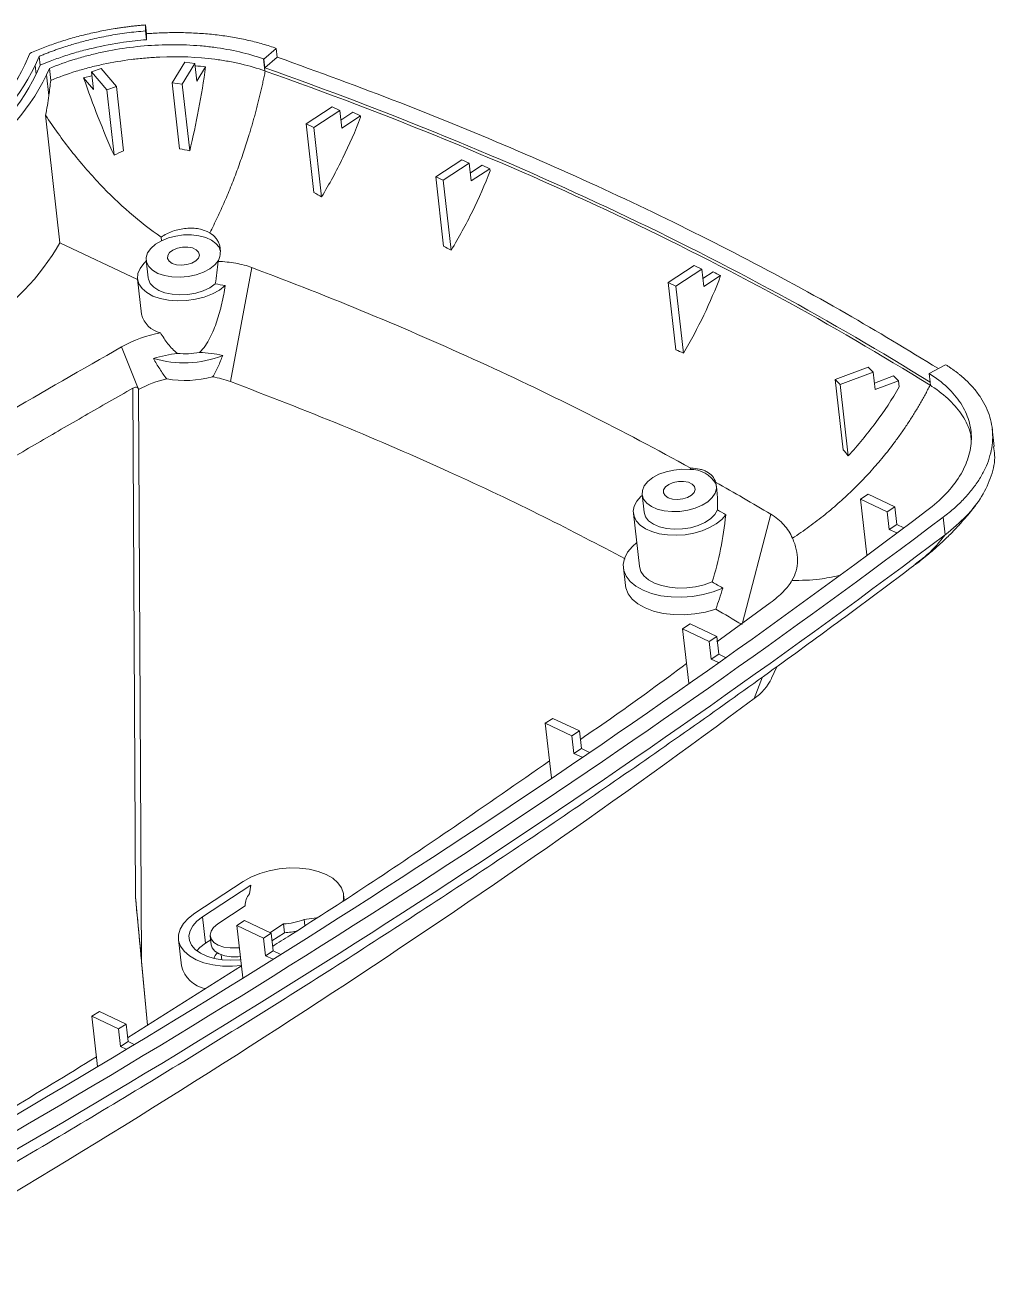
# Model space of a CAD drawing. Header units: inches. Extents: x 1813 to 4686, y 284 to 889.
# Drawn here: x 3495.9 to 3559.4, y 437.2 to 518.9 of the extents above; entities that cross this region are included whole.
import ezdxf

# ---------------------------------------------------------------- set-up
doc = ezdxf.new("R2010")
doc.units = ezdxf.units.IN
doc.header["$LTSCALE"] = 15

msp = doc.modelspace()

# ---------------------------------------------------------------- linework, layer by layer
at = {"color": 7, "linetype": 'Continuous', "lineweight": 15}
for p, q in [((3503.783, 518.485), (3503.78, 518.878)), ((3503.78, 518.878), (3503.845, 518.302)), ((3503.783, 518.485), (3503.847, 517.909)), ((3503.847, 517.909), (3503.845, 518.302)), ((3496.214, 517.019), (3495.89, 516.273)), ((3511.531, 516.644), (3512.343, 517.346)), ((3512.343, 517.346), (3512.408, 516.769)), ((3496.566, 516.228), (3496.822, 516.817)), ((3496.566, 516.228), (3496.63, 515.652)), ((3496.63, 515.652), (3496.886, 516.241)), ((3496.822, 516.817), (3496.886, 516.241)), ((3505.529, 515.077), (3506.355, 516.436)), ((3507.011, 516.353), (3506.184, 514.994)), ((3506.355, 516.436), (3507.011, 516.353)), ((3507.011, 516.353), (3507.14, 515.2)), ((3507.04, 516.197), (3507.03, 516.181)), ((3507.14, 515.2), (3507.711, 516.14)), ((3511.531, 516.644), (3511.499, 516.655)), ((3511.499, 516.655), (3511.587, 515.867)), ((3511.596, 516.067), (3511.531, 516.644)), ((3511.596, 516.067), (3512.408, 516.769)), ((3497.492, 516.035), (3497.306, 515.607)), ((3497.458, 514.256), (3497.306, 515.607)), ((3497.58, 515.251), (3497.492, 516.035)), ((3499.733, 515.408), (3500.269, 515.554)), ((3499.733, 515.408), (3500.37, 514.657)), ((3500.24, 515.81), (3500.876, 516.021)), ((3500.24, 515.81), (3500.37, 514.657)), ((3501.241, 514.631), (3500.24, 515.81)), ((3500.876, 516.021), (3501.876, 514.841)), ((3501.876, 514.841), (3501.241, 514.631)), ((3501.72, 510.36), (3501.241, 514.631)), ((3502.349, 510.633), (3501.876, 514.841)), ((3506.184, 514.994), (3505.529, 515.077)), ((3506.012, 510.771), (3505.529, 515.077)), ((3506.673, 510.637), (3506.184, 514.994)), ((3498.179, 504.619), (3497.241, 512.972)), ((3514.299, 512.398), (3516.001, 513.515)), ((3514.799, 512.162), (3516.501, 513.279)), ((3516.501, 513.279), (3516.001, 513.515)), ((3516.501, 513.279), (3516.63, 512.126)), ((3517.346, 513.16), (3516.571, 512.651)), ((3516.63, 512.126), (3517.846, 512.924)), ((3517.846, 512.924), (3517.346, 513.16)), ((3517.855, 512.838), (3517.846, 512.924)), ((3514.804, 507.899), (3514.299, 512.398)), ((3514.799, 512.162), (3514.299, 512.398)), ((3515.308, 507.626), (3514.799, 512.162)), ((3522.775, 508.939), (3524.477, 510.056)), ((3523.274, 508.703), (3524.976, 509.82)), ((3524.976, 509.82), (3524.477, 510.056)), ((3524.976, 509.82), (3525.106, 508.667)), ((3525.822, 509.701), (3525.047, 509.192)), ((3526.321, 509.465), (3525.822, 509.701)), ((3523.286, 504.388), (3522.775, 508.939)), ((3523.274, 508.703), (3522.775, 508.939)), ((3525.106, 508.667), (3526.321, 509.465)), ((3526.337, 509.33), (3526.321, 509.465)), ((3523.787, 504.133), (3523.274, 508.703)), ((3504.829, 504.75), (3504.803, 504.985)), ((3498.179, 504.619), (3503.262, 502.215)), ((3503.826, 503.472), (3503.955, 502.318)), ((3537.999, 502.016), (3539.701, 503.133)), ((3540.2, 502.896), (3539.701, 503.133)), ((3509.339, 495.531), (3510.745, 502.99)), ((3538.498, 501.779), (3540.2, 502.896)), ((3540.2, 502.896), (3540.329, 501.743)), ((3540.942, 502.709), (3540.271, 502.269)), ((3540.329, 501.743), (3541.423, 502.461)), ((3503.259, 502.24), (3503.518, 499.934)), ((3538.493, 497.607), (3537.999, 502.016)), ((3538.498, 501.779), (3537.999, 502.016)), ((3538.991, 497.387), (3538.498, 501.779)), ((3555.067, 496.055), (3556.154, 496.631)), ((3548.927, 495.656), (3551.077, 496.471)), ((3551.406, 496.15), (3549.256, 495.334)), ((3551.077, 496.471), (3551.406, 496.15)), ((3551.406, 496.15), (3551.535, 494.997)), ((3552.742, 495.901), (3551.487, 495.425)), ((3553.071, 495.579), (3552.742, 495.901)), ((3555.067, 496.055), (3555.132, 495.478)), ((3503.124, 461.768), (3502.949, 495.09)), ((3503.526, 457.52), (3503.329, 494.999)), ((3549.256, 495.334), (3548.927, 495.656)), ((3549.442, 491.061), (3548.927, 495.656)), ((3549.78, 490.661), (3549.256, 495.334)), ((3551.535, 494.997), (3553.071, 495.579)), ((3553.116, 495.178), (3553.071, 495.579)), ((3555.132, 495.478), (3555.156, 495.267)), ((3559.334, 491.274), (3559.204, 492.427)), ((3541.182, 488.406), (3541.153, 488.671)), ((3536.283, 488.125), (3536.413, 486.972)), ((3551.073, 488.147), (3550.586, 487.827)), ((3550.586, 487.827), (3552.334, 487.001)), ((3550.996, 484.175), (3550.586, 487.827)), ((3552.82, 487.32), (3551.073, 488.147)), ((3535.717, 486.893), (3536.105, 483.434)), ((3552.334, 487.001), (3552.82, 487.32)), ((3552.334, 487.001), (3552.463, 485.848)), ((3552.82, 487.32), (3552.95, 486.167)), ((3552.463, 485.848), (3552.95, 486.167)), ((3553.407, 485.951), (3552.95, 486.167)), ((3556.001, 486.652), (3556.131, 485.499)), ((3552.463, 485.848), (3552.953, 485.617)), ((3535.062, 483.317), (3535.191, 482.164)), ((3541.17, 478.49), (3544.678, 481.036)), ((3539.422, 479.654), (3538.935, 479.335)), ((3541.169, 478.827), (3539.422, 479.654)), ((3538.935, 479.335), (3540.683, 478.508)), ((3539.336, 475.767), (3538.935, 479.335)), ((3540.683, 478.508), (3541.169, 478.827)), ((3541.169, 478.827), (3541.299, 477.674)), ((3540.683, 478.508), (3540.812, 477.355)), ((3540.812, 477.355), (3541.299, 477.674)), ((3540.812, 477.355), (3541.28, 477.134)), ((3541.747, 477.463), (3541.299, 477.674)), ((3544.762, 476.092), (3545.106, 476.854)), ((3530.432, 473.472), (3529.946, 473.153)), ((3529.946, 473.153), (3531.693, 472.326)), ((3530.347, 469.572), (3529.946, 473.153)), ((3532.18, 472.645), (3530.432, 473.472)), ((3531.693, 472.326), (3532.18, 472.645)), ((3531.693, 472.326), (3531.823, 471.173)), ((3532.18, 472.645), (3532.309, 471.492)), ((3531.823, 471.173), (3532.309, 471.492)), ((3532.836, 471.243), (3532.309, 471.492)), ((3531.823, 471.173), (3532.356, 470.921)), ((3507.014, 460.719), (3510.175, 462.793)), ((3507.513, 460.483), (3510.674, 462.557)), ((3510.586, 461.978), (3510.674, 462.557)), ((3503.907, 453.371), (3503.124, 461.768)), ((3516.783, 461.606), (3516.747, 461.924)), ((3508.512, 460.011), (3510.314, 461.193)), ((3507.513, 460.483), (3507.708, 458.753)), ((3509.765, 459.907), (3510.252, 460.226)), ((3510.15, 456.48), (3509.765, 459.907)), ((3511.513, 459.081), (3509.765, 459.907)), ((3510.252, 460.226), (3511.999, 459.4)), ((3512.81, 460.012), (3511.928, 459.434)), ((3512.875, 459.436), (3512.81, 460.012)), ((3514.965, 460.404), (3514.156, 460.29)), ((3514.2, 459.898), (3514.156, 460.29)), ((3505.935, 458.991), (3506.129, 457.261)), ((3507.708, 458.753), (3508.049, 458.977)), ((3508.021, 459.225), (3508.086, 458.649)), ((3511.999, 459.4), (3511.513, 459.081)), ((3511.513, 459.081), (3511.642, 457.928)), ((3511.999, 459.4), (3512.129, 458.247)), ((3512.875, 459.436), (3512.056, 458.898)), ((3512.129, 458.247), (3511.642, 457.928)), ((3512.129, 458.247), (3512.635, 458.008)), ((3503.912, 453.375), (3503.526, 457.52)), ((3512.133, 457.696), (3511.642, 457.928)), ((3502.611, 452.553), (3510.063, 457.257)), ((3500.276, 453.961), (3500.763, 454.28)), ((3500.763, 454.28), (3502.51, 453.454)), ((3500.646, 450.67), (3500.276, 453.961)), ((3502.024, 453.135), (3500.276, 453.961)), ((3502.51, 453.454), (3502.024, 453.135)), ((3502.51, 453.454), (3502.64, 452.301)), ((3502.024, 453.135), (3502.154, 451.982)), ((3502.64, 452.301), (3502.154, 451.982)), ((3502.524, 451.807), (3502.154, 451.982)), ((3502.64, 452.301), (3503.03, 452.117))]:
    msp.add_line(p, q, dxfattribs=at)
at = {"color": 8, "linetype": 'Continuous', "lineweight": 15}
for p, q in [((3502.216, 497.793), (3503.297, 495.079)), ((3544.705, 486.845), (3542.863, 479.719)), ((3543.625, 474.772), (3544.167, 476.182)), ((3508.739, 457.991), (3508.775, 457.664))]:
    msp.add_line(p, q, dxfattribs=at)
at = {"color": 7, "linetype": 'Continuous', "lineweight": 15, "flags": 128}
for points in [[(3508.561, 503.464), (3508.328, 503.173), (3507.995, 502.91), (3507.578, 502.687), (3507.098, 502.516), (3506.577, 502.404), (3506.04, 502.357), (3505.514, 502.377), (3505.025, 502.463), (3504.595, 502.611), (3504.245, 502.814), (3503.993, 503.062), (3503.851, 503.343), (3503.825, 503.643), (3503.918, 503.949), (3504.123, 504.244), (3504.432, 504.516), (3504.829, 504.75)], [(3508.695, 504.018), (3508.691, 504.047), (3508.594, 504.325), (3508.393, 504.577), (3508.097, 504.792), (3507.72, 504.96), (3507.277, 505.074), (3506.789, 505.129), (3506.278, 505.123), (3505.765, 505.055), (3505.275, 504.929), (3504.829, 504.75)], [(3505.531, 503.266), (3505.327, 503.407), (3505.225, 503.585), (3505.234, 503.779), (3505.355, 503.971), (3505.574, 504.137), (3505.867, 504.261), (3506.203, 504.33), (3506.545, 504.334), (3506.856, 504.275), (3507.103, 504.159), (3507.258, 503.997), (3507.305, 503.808), (3507.239, 503.613), (3507.067, 503.431), (3506.807, 503.284), (3506.488, 503.186), (3506.145, 503.149), (3505.814, 503.177), (3505.531, 503.266)], [(3509.001, 501.812), (3508.621, 501.519), (3508.159, 501.266), (3507.631, 501.061), (3507.058, 500.914), (3506.461, 500.827), (3505.86, 500.806), (3505.279, 500.851), (3504.739, 500.96), (3504.26, 501.128), (3503.86, 501.351), (3503.552, 501.62), (3503.349, 501.924), (3503.258, 502.253), (3503.282, 502.594), (3503.421, 502.935), (3503.669, 503.264), (3503.831, 503.419)], [(3508.341, 501.915), (3507.983, 501.672), (3507.552, 501.47), (3507.068, 501.321), (3506.552, 501.23), (3506.028, 501.202), (3505.522, 501.238), (3505.055, 501.337), (3504.65, 501.493), (3504.325, 501.7), (3504.095, 501.948), (3503.971, 502.225), (3503.955, 502.318)], [(3541.124, 488.809), (3541.155, 488.516), (3541.072, 488.218), (3540.882, 487.928), (3540.591, 487.66), (3540.215, 487.425), (3539.769, 487.236), (3539.275, 487.1), (3538.755, 487.024), (3538.233, 487.011), (3537.734, 487.062), (3537.28, 487.175), (3536.893, 487.344), (3536.589, 487.562), (3536.384, 487.818), (3536.286, 488.101), (3536.301, 488.398), (3536.427, 488.695), (3536.658, 488.977), (3536.985, 489.234), (3537.391, 489.451), (3537.859, 489.621), (3538.366, 489.733), (3538.89, 489.784), (3539.405, 489.772)], [(3537.989, 487.919), (3537.785, 488.06), (3537.682, 488.238), (3537.692, 488.432), (3537.813, 488.624), (3538.032, 488.79), (3538.325, 488.914), (3538.661, 488.983), (3539.003, 488.987), (3539.314, 488.928), (3539.561, 488.812), (3539.716, 488.65), (3539.763, 488.461), (3539.697, 488.266), (3539.525, 488.084), (3539.265, 487.937), (3538.946, 487.839), (3538.602, 487.802), (3538.271, 487.83), (3537.989, 487.919)], [(3541.759, 486.809), (3541.494, 486.498), (3541.14, 486.212), (3540.707, 485.962), (3540.21, 485.755), (3539.667, 485.599), (3539.096, 485.499), (3538.517, 485.459), (3537.949, 485.48), (3537.412, 485.561), (3536.923, 485.699), (3536.5, 485.89), (3536.158, 486.128), (3535.907, 486.403), (3535.756, 486.707), (3535.711, 487.03), (3535.773, 487.36), (3535.94, 487.686), (3536.206, 487.997), (3536.289, 488.072)], [(3541.224, 487.116), (3541.047, 486.819), (3540.766, 486.542), (3540.393, 486.298), (3539.947, 486.1), (3539.448, 485.956), (3538.92, 485.874), (3538.389, 485.857), (3537.88, 485.907), (3537.417, 486.02), (3537.022, 486.191), (3536.714, 486.413), (3536.508, 486.675), (3536.414, 486.963), (3536.413, 486.972)], [(3541.561, 482.002), (3540.944, 481.762), (3540.278, 481.58), (3539.583, 481.46), (3538.878, 481.406), (3538.182, 481.42), (3537.517, 481.502), (3536.901, 481.648), (3536.351, 481.855), (3535.883, 482.117), (3535.511, 482.426), (3535.244, 482.774), (3535.091, 483.151), (3535.056, 483.546), (3535.14, 483.948), (3535.34, 484.345), (3535.651, 484.726), (3535.932, 484.979)], [(3540.873, 482.401), (3540.35, 482.216), (3539.789, 482.086), (3539.208, 482.013), (3538.629, 482.002), (3538.07, 482.053), (3537.552, 482.163), (3537.092, 482.329), (3536.706, 482.545), (3536.406, 482.804), (3536.205, 483.097), (3536.108, 483.414), (3536.105, 483.434)], [(3535.191, 482.164), (3535.218, 482.009), (3535.37, 481.629), (3535.636, 481.277), (3536.011, 480.965), (3536.483, 480.701), (3537.038, 480.493), (3537.66, 480.346), (3538.331, 480.266), (3539.032, 480.254), (3539.743, 480.311), (3540.443, 480.435), (3541.112, 480.622)], [(3510.175, 462.793), (3510.681, 463.079), (3511.255, 463.315), (3511.88, 463.497), (3512.537, 463.618), (3513.205, 463.674), (3513.864, 463.664), (3514.495, 463.589), (3515.078, 463.449), (3515.596, 463.25), (3516.032, 462.998), (3516.374, 462.7), (3516.611, 462.366), (3516.735, 462.005), (3516.744, 461.628), (3516.729, 461.535)], [(3510.059, 457.286), (3509.477, 457.241), (3508.818, 457.251), (3508.187, 457.327), (3507.604, 457.466), (3507.086, 457.665), (3506.65, 457.917), (3506.308, 458.215), (3506.071, 458.549), (3505.946, 458.91), (3505.937, 459.287), (3506.045, 459.667), (3506.265, 460.04), (3506.591, 460.394), (3507.014, 460.719)], [(3510.016, 457.676), (3509.947, 457.668), (3509.368, 457.634), (3508.803, 457.661), (3508.271, 457.748), (3507.789, 457.892), (3507.374, 458.088), (3507.041, 458.33), (3506.8, 458.608), (3506.66, 458.914), (3506.626, 459.238), (3506.698, 459.568), (3506.875, 459.892), (3507.15, 460.201), (3507.513, 460.483)], [(3509.928, 458.454), (3509.784, 458.439), (3509.332, 458.434), (3508.909, 458.497), (3508.545, 458.622), (3508.263, 458.802), (3508.083, 459.024), (3508.018, 459.273), (3508.072, 459.533), (3508.24, 459.784), (3508.512, 460.011)], [(3507.135, 458.25), (3507.344, 458.471), (3507.708, 458.753)], [(3509.993, 457.878), (3509.848, 457.862), (3509.397, 457.858), (3508.974, 457.92), (3508.61, 458.046), (3508.328, 458.226), (3508.148, 458.448), (3508.086, 458.649)]]:
    msp.add_lwpolyline(points, dxfattribs=at)
at = {"color": 7, "linetype": 'Continuous', "lineweight": 15}
for centre, radius, start, end in [((3483.474, 522.413), 13.851, 300.97794, 333.68996), ((3483.735, 522.572), 14.313, 300.97791, 333.69002), ((3483.8, 521.996), 14.313, 300.97791, 333.69002), ((3484.062, 522.156), 14.775, 300.97791, 333.69001), ((3484.784, 512.274), 15.428, 301.43816, 330.25187), ((3507.038, 491.428), 10.567, 79.29547, 82.92008), ((3505.093, 500.312), 1.62, 193.49722, 258.11992), ((3506.526, 489.989), 8.915, 101.42953, 118.91022), ((3506.965, 488.157), 9.274, 96.71826, 106.69144), ((3506.362, 502.831), 5.484, 264.96519, 279.95505), ((3507.064, 489.409), 8.023, 77.25949, 88.24655), ((3506.287, 503.669), 6.92, 253.32629, 291.59391), ((3506.372, 502.792), 7.194, 260.41493, 284.50524), ((3507.326, 490.057), 5.832, 69.80108, 81.64132), ((3506.669, 488.969), 6.893, 102.52462, 118.98034), ((3539.496, 487.917), 1.857, 28.7207, 92.79145), ((3541.714, 477.568), 3.387, 304.34852, 334.14921), ((3511.345, 461.275), 1.035, 137.22226, 184.53997), ((3512.586, 464.508), 4.501, 272.8535, 290.414), ((3512.634, 464.06), 4.631, 272.98983, 284.0357), ((3509.108, 457.428), 0.921, 132.23323, 159.28609), ((3508.079, 457.739), 2.008, 193.75616, 259.29349)]:
    msp.add_arc(centre, radius, start, end, dxfattribs=at)
msp.add_ellipse((3503.156, 461.48), major_axis=(-0.371, 3.971), ratio=0.00136, start_param=1.498013, end_param=3.068809, dxfattribs=at)
for points, knots in [([(3503.78, 518.878), (3503.685, 518.87), (3503.494, 518.855), (3503.208, 518.827), (3502.923, 518.796), (3502.638, 518.762), (3502.354, 518.725), (3502.071, 518.685), (3501.553, 518.605), (3500.806, 518.469), (3499.839, 518.253), (3498.889, 517.999), (3498.117, 517.756), (3497.515, 517.545), (3497.073, 517.378), (3496.638, 517.204), (3496.355, 517.08), (3496.214, 517.019)], [0, 0, 0, 0, 0.035768, 0.071481, 0.107152, 0.142798, 0.178432, 0.214071, 0.249728, 0.374166, 0.498495, 0.623885, 0.74936, 0.811977, 0.874568, 0.937215, 1, 1, 1, 1]), ([(3496.822, 516.817), (3496.909, 516.854), (3497.083, 516.928), (3497.348, 517.034), (3497.616, 517.138), (3497.887, 517.238), (3498.162, 517.335), (3498.625, 517.49), (3499.287, 517.692), (3500.062, 517.895), (3500.752, 518.05), (3501.35, 518.169), (3501.954, 518.272), (3502.561, 518.359), (3503.171, 518.432), (3503.579, 518.467), (3503.783, 518.485)], [0, 0, 0, 0, 0.041758, 0.083447, 0.12509, 0.166708, 0.208325, 0.249962, 0.375033, 0.499967, 0.583196, 0.66663, 0.750002, 0.833236, 0.916509, 1, 1, 1, 1]), ([(3496.886, 516.241), (3497.098, 516.332), (3497.314, 516.42), (3497.83, 516.619), (3498.133, 516.728), (3498.751, 516.933), (3499.066, 517.029), (3499.704, 517.209), (3500.027, 517.292), (3501.006, 517.52), (3501.675, 517.646), (3502.845, 517.813), (3503.346, 517.869), (3503.847, 517.909)], [0.016514, 0.016514, 0.016514, 0.016514, 0.0625, 0.0625, 0.125, 0.125, 0.1875, 0.1875, 0.25, 0.25, 0.375, 0.375, 0.4673193, 0.4673193, 0.4673193, 0.4673193]), ([(3503.845, 518.302), (3503.94, 518.309), (3504.131, 518.323), (3504.676, 518.357), (3505.481, 518.384), (3506.537, 518.374), (3507.581, 518.317), (3508.603, 518.214), (3509.596, 518.064), (3510.395, 517.903), (3511.015, 517.752), (3511.469, 517.628), (3511.914, 517.493), (3512.2, 517.395), (3512.343, 517.346)], [0, 0, 0, 0, 0.031323, 0.062685, 0.179444, 0.296349, 0.413787, 0.531422, 0.648332, 0.765414, 0.82408, 0.882675, 0.941286, 1, 1, 1, 1]), ([(3511.499, 516.655), (3511.001, 516.831), (3510.481, 516.981), (3509.4, 517.234), (3508.839, 517.336), (3507.964, 517.451), (3507.666, 517.484), (3507.068, 517.535), (3506.767, 517.554), (3505.86, 517.591), (3505.248, 517.59), (3504.012, 517.536), (3503.383, 517.482), (3502.148, 517.324), (3501.539, 517.221), (3500.639, 517.028), (3500.341, 516.958), (3499.75, 516.805), (3499.456, 516.722), (3498.588, 516.456), (3498.03, 516.257), (3497.492, 516.035)], [0, 0, 0, 0, 0.125, 0.125, 0.25, 0.25, 0.3125, 0.3125, 0.375, 0.375, 0.5, 0.5, 0.625, 0.625, 0.75, 0.75, 0.8125, 0.8125, 0.875, 0.875, 1, 1, 1, 1]), ([(3511.587, 515.867), (3511.093, 516.044), (3510.573, 516.196), (3509.757, 516.386), (3509.479, 516.444), (3508.91, 516.547), (3508.62, 516.592), (3507.165, 516.781), (3505.96, 516.83), (3504.401, 516.761), (3504.087, 516.74), (3503.465, 516.686), (3503.156, 516.653), (3502.232, 516.535), (3501.622, 516.431), (3500.716, 516.239), (3500.414, 516.168), (3499.819, 516.014), (3499.527, 515.931), (3498.666, 515.668), (3498.113, 515.47), (3497.58, 515.251)], [0, 0, 0, 0, 0.125, 0.125, 0.1875, 0.1875, 0.25, 0.25, 0.5, 0.5, 0.5625, 0.5625, 0.625, 0.625, 0.75, 0.75, 0.8125, 0.8125, 0.875, 0.875, 1, 1, 1, 1]), ([(3506.673, 510.637), (3506.889, 511.522), (3507.084, 512.423), (3507.431, 514.257), (3507.583, 515.189), (3507.711, 516.14)], [0, 0, 0, 0, 0.5, 0.5, 1, 1, 1, 1]), ([(3512.408, 516.769), (3515.101, 515.791), (3520.478, 513.836), (3528.205, 510.654), (3535.663, 507.298), (3542.819, 503.744), (3549.525, 500.118), (3553.683, 497.59), (3555.676, 496.378)], [0, 0, 0, 0, 0.169454, 0.338354, 0.506977, 0.675599, 0.844499, 1, 1, 1, 1]), ([(3499.733, 515.408), (3500.034, 514.529), (3500.351, 513.669), (3501.014, 511.987), (3501.36, 511.165), (3501.72, 510.36)], [0, 0, 0, 0, 0.5, 0.5, 1, 1, 1, 1]), ([(3511.62, 515.856), (3511.596, 515.739), (3511.547, 515.505), (3511.471, 515.154), (3511.393, 514.803), (3511.311, 514.451), (3511.226, 514.099), (3511.138, 513.747), (3511.047, 513.394), (3510.953, 513.042), (3510.856, 512.69), (3510.756, 512.338), (3510.653, 511.987), (3510.472, 511.386), (3510.199, 510.536), (3509.817, 509.448), (3509.404, 508.368), (3509.037, 507.487), (3508.729, 506.794), (3508.491, 506.28), (3508.244, 505.766), (3508.073, 505.431), (3507.987, 505.262)], [0, 0, 0, 0, 0.030644, 0.061389, 0.092236, 0.123185, 0.154236, 0.185389, 0.216645, 0.248003, 0.279465, 0.311029, 0.342696, 0.374466, 0.474458, 0.57625, 0.679847, 0.78525, 0.83761, 0.890855, 0.944985, 1, 1, 1, 1]), ([(3555.13, 495.283), (3548.765, 499.258), (3541.946, 502.972), (3527.376, 509.861), (3519.691, 513.005), (3511.62, 515.856)], [0, 0, 0, 0, 0.5, 0.5, 1, 1, 1, 1]), ([(3497.241, 512.972), (3497.771, 512.162), (3498.331, 511.379), (3499.219, 510.248), (3499.524, 509.877), (3500.144, 509.158), (3500.458, 508.81), (3501.415, 507.801), (3502.07, 507.174), (3503.416, 506.01), (3504.109, 505.471), (3504.803, 504.985)], [0, 0, 0, 0, 0.25, 0.25, 0.375, 0.375, 0.5, 0.5, 0.75, 0.75, 1, 1, 1, 1]), ([(3517.855, 512.838), (3517.51, 511.929), (3517.124, 511.04), (3516.274, 509.303), (3515.811, 508.454), (3515.308, 507.626)], [0, 0, 0, 0, 0.5, 0.5, 1, 1, 1, 1]), ([(3504.803, 504.985), (3504.918, 505.065), (3505.041, 505.137), (3505.297, 505.266), (3505.432, 505.323), (3505.712, 505.422), (3505.853, 505.462), (3506.141, 505.524), (3506.288, 505.547), (3506.58, 505.572), (3506.723, 505.575), (3507.004, 505.563), (3507.144, 505.546), (3507.409, 505.496), (3507.534, 505.461), (3507.772, 505.375), (3507.884, 505.323), (3507.987, 505.262)], [0, 0, 0, 0, 0.125, 0.125, 0.25, 0.25, 0.375, 0.375, 0.5, 0.5, 0.625, 0.625, 0.75, 0.75, 0.875, 0.875, 1, 1, 1, 1]), ([(3507.987, 505.262), (3508.145, 505.169), (3508.277, 505.055), (3508.437, 504.856), (3508.484, 504.785), (3508.562, 504.637), (3508.594, 504.56), (3508.643, 504.401), (3508.661, 504.319), (3508.681, 504.151), (3508.683, 504.066), (3508.669, 503.81), (3508.629, 503.635), (3508.561, 503.464)], [0, 0, 0, 0, 0.25, 0.25, 0.375, 0.375, 0.5, 0.5, 0.625, 0.625, 0.75, 0.75, 1, 1, 1, 1]), ([(3508.53, 503.39), (3508.512, 503.141), (3508.487, 502.894), (3508.424, 502.402), (3508.386, 502.158), (3508.341, 501.915)], [0, 0, 0, 0, 0.5, 0.5, 1, 1, 1, 1]), ([(3510.745, 502.99), (3510.41, 503.116), (3510.057, 503.21), (3509.318, 503.342), (3508.933, 503.38), (3508.53, 503.39)], [0, 0, 0, 0, 0.5, 0.5, 1, 1, 1, 1]), ([(3539.484, 489.846), (3535.077, 492.286), (3530.474, 494.603), (3520.878, 498.991), (3515.9, 501.055), (3510.745, 502.99)], [0, 0, 0, 0, 0.5, 0.5, 1, 1, 1, 1]), ([(3509.001, 501.812), (3508.938, 501.414), (3508.863, 501.02), (3508.681, 500.244), (3508.576, 499.86), (3508.324, 499.106), (3508.18, 498.738), (3507.911, 498.212), (3507.811, 498.04), (3507.586, 497.715), (3507.461, 497.562), (3507.31, 497.429)], [0, 0, 0, 0, 0.25, 0.25, 0.5, 0.5, 0.75, 0.75, 0.875, 0.875, 1, 1, 1, 1]), ([(3505.88, 497.367), (3505.756, 497.455), (3505.645, 497.554), (3505.437, 497.764), (3505.341, 497.875), (3505.069, 498.223), (3504.907, 498.473), (3504.76, 498.727)], [0, 0, 0, 0, 0.25, 0.25, 0.5, 0.5, 1, 1, 1, 1]), ([(3444.134, 460.504), (3453.127, 467.038), (3462.476, 473.423), (3477.007, 482.751), (3481.937, 485.821), (3491.956, 491.872), (3497.046, 494.854), (3502.216, 497.793)], [0, 0, 0, 0, 0.5, 0.5, 0.75, 0.75, 1, 1, 1, 1]), ([(3504.302, 497.04), (3504.43, 496.806), (3504.565, 496.576), (3504.853, 496.127), (3505.006, 495.908), (3505.174, 495.698)], [0, 0, 0, 0, 0.5, 0.5, 1, 1, 1, 1]), ([(3508.174, 495.827), (3508.307, 496.05), (3508.425, 496.28), (3508.642, 496.751), (3508.741, 496.991), (3508.834, 497.235)], [0, 0, 0, 0, 0.5, 0.5, 1, 1, 1, 1]), ([(3556.154, 496.631), (3556.216, 496.592), (3556.34, 496.513), (3556.519, 496.392), (3556.694, 496.269), (3556.863, 496.143), (3557.026, 496.015), (3557.185, 495.884), (3557.338, 495.751), (3557.633, 495.481), (3558.033, 495.059), (3558.474, 494.466), (3558.818, 493.846), (3559.145, 492.99), (3559.3, 491.875), (3559.111, 490.736), (3558.759, 489.831), (3558.395, 489.16), (3557.936, 488.501), (3557.474, 487.966), (3557.061, 487.549), (3556.73, 487.243), (3556.379, 486.943), (3556.127, 486.749), (3556.001, 486.652)], [0, 0, 0, 0, 0.015649, 0.031276, 0.046887, 0.062491, 0.078094, 0.093704, 0.109328, 0.124972, 0.187358, 0.249723, 0.312341, 0.374938, 0.499767, 0.624815, 0.687323, 0.74981, 0.812375, 0.874919, 0.906222, 0.937465, 0.968705, 1, 1, 1, 1]), ([(3554.93, 487.074), (3555.394, 487.423), (3555.803, 487.787), (3556.517, 488.54), (3556.821, 488.93), (3557.32, 489.735), (3557.507, 490.14), (3557.699, 490.749), (3557.748, 490.953), (3557.816, 491.361), (3557.834, 491.566), (3557.843, 492.179), (3557.787, 492.577), (3557.613, 493.161), (3557.54, 493.353), (3557.363, 493.732), (3557.259, 493.919), (3556.903, 494.47), (3556.611, 494.815), (3555.92, 495.466), (3555.521, 495.771), (3555.067, 496.055)], [0, 0, 0, 0, 0.125, 0.125, 0.25, 0.25, 0.375, 0.375, 0.4375, 0.4375, 0.5, 0.5, 0.625, 0.625, 0.6875, 0.6875, 0.75, 0.75, 0.875, 0.875, 1, 1, 1, 1]), ([(3502.949, 495.09), (3502.427, 494.792), (3501.382, 494.196), (3499.821, 493.299), (3498.264, 492.399), (3496.713, 491.497), (3495.166, 490.593), (3494.14, 489.987), (3493.626, 489.685)], [0, 0, 0, 0, 0.166718, 0.333413, 0.500086, 0.66674, 0.833378, 1, 1, 1, 1]), ([(3502.949, 495.09), (3503.03, 495.136), (3503.112, 495.159), (3503.221, 495.144), (3503.255, 495.13), (3503.306, 495.08), (3503.324, 495.044), (3503.329, 494.999)], [0, 0, 0, 0, 0.5, 0.5, 0.75, 0.75, 1, 1, 1, 1]), ([(3535.178, 483.917), (3533.419, 484.842), (3529.692, 486.8), (3523.51, 489.714), (3516.693, 492.692), (3511.792, 494.584), (3509.339, 495.531)], [0, 0, 0, 0, 0.2182111, 0.4623626, 0.730965, 1, 1, 1, 1]), ([(3555.13, 495.283), (3555.078, 495.179), (3554.972, 494.973), (3554.808, 494.664), (3554.638, 494.355), (3554.463, 494.048), (3554.282, 493.741), (3554.096, 493.435), (3553.905, 493.13), (3553.708, 492.826), (3553.506, 492.524), (3553.299, 492.223), (3553.087, 491.923), (3552.714, 491.413), (3552.157, 490.697), (3551.387, 489.792), (3550.562, 488.907), (3549.834, 488.193), (3549.224, 487.637), (3548.749, 487.223), (3548.258, 486.816), (3547.749, 486.415), (3547.224, 486.022), (3546.683, 485.637), (3546.313, 485.392), (3546.127, 485.268)], [0, 0, 0, 0, 0.026034, 0.052153, 0.07836, 0.104653, 0.131033, 0.1575, 0.184054, 0.210695, 0.237424, 0.26424, 0.291143, 0.318135, 0.403083, 0.489563, 0.577576, 0.667125, 0.712347, 0.758347, 0.805123, 0.852677, 0.901008, 0.950115, 1, 1, 1, 1]), ([(3549.78, 490.661), (3550.425, 491.361), (3551.025, 492.088), (3552.137, 493.594), (3552.649, 494.373), (3553.116, 495.178)], [0, 0, 0, 0, 0.5, 0.5, 1, 1, 1, 1]), ([(3557.833, 491.675), (3557.818, 491.831), (3557.764, 492.388), (3557.303, 493.282), (3556.466, 494.323), (3555.66, 494.951), (3555.185, 495.248), (3555.156, 495.267)], [0, 0, 0, 0, 0.113667, 0.40546, 0.689026, 0.980816, 1, 1, 1, 1]), ([(3556.131, 485.499), (3556.61, 485.896), (3557.569, 486.689), (3558.573, 488.001), (3559.188, 489.352), (3559.428, 490.46), (3559.317, 491.085), (3559.284, 491.268)], [0, 0, 0, 0, 0.226449, 0.452898, 0.679348, 0.905797, 1, 1, 1, 1]), ([(3539.484, 489.846), (3539.683, 489.849), (3539.87, 489.832), (3540.133, 489.774), (3540.219, 489.749), (3540.379, 489.69), (3540.454, 489.656), (3540.665, 489.538), (3540.787, 489.438), (3540.98, 489.212), (3541.052, 489.083), (3541.098, 488.943)], [0, 0, 0, 0, 0.25, 0.25, 0.375, 0.375, 0.5, 0.5, 0.75, 0.75, 1, 1, 1, 1]), ([(3541.224, 487.116), (3541.226, 487.231), (3541.233, 487.569), (3541.228, 488.002), (3541.186, 488.314), (3541.174, 488.405)], [0, 0, 0, 0, 0.267107, 0.787551, 1, 1, 1, 1]), ([(3540.873, 482.401), (3541.091, 483.103), (3541.274, 483.821), (3541.572, 485.289), (3541.688, 486.039), (3541.759, 486.809)], [0, 0, 0, 0, 0.5, 0.5, 1, 1, 1, 1]), ([(3546.127, 485.268), (3545.989, 485.585), (3545.802, 485.878), (3545.328, 486.408), (3545.039, 486.646), (3544.705, 486.845)], [0, 0, 0, 0, 0.5, 0.5, 1, 1, 1, 1]), ([(3554.177, 483.544), (3554.461, 483.764), (3554.975, 484.163), (3555.632, 484.737), (3556.11, 485.185), (3556.505, 485.574), (3556.929, 486.015), (3557.488, 486.636), (3557.886, 487.144), (3558.113, 487.434)], [0, 0, 0, 0, 0.195312, 0.352839, 0.470959, 0.54871, 0.651543, 0.801638, 1, 1, 1, 1]), ([(3546.095, 482.494), (3546.211, 482.692), (3546.302, 482.906), (3546.427, 483.352), (3546.46, 483.583), (3546.465, 484.053), (3546.436, 484.291), (3546.323, 484.771), (3546.237, 485.014), (3546.127, 485.268)], [0, 0, 0, 0, 0.25, 0.25, 0.5, 0.5, 0.75, 0.75, 1, 1, 1, 1]), ([(3489.099, 440.82), (3489.65, 441.134), (3492.204, 442.591), (3496.643, 445.196), (3502.407, 448.636), (3508.045, 452.082), (3513.608, 455.558), (3519.097, 459.067), (3524.515, 462.608), (3529.868, 466.187), (3535.156, 469.803), (3540.376, 473.455), (3545.283, 476.966), (3549.821, 480.29), (3552.698, 482.432), (3554.106, 483.505), (3554.171, 483.554)], [0, 0, 0, 0, 0.023588, 0.109315, 0.192649, 0.275908, 0.359145, 0.442028, 0.525003, 0.608051, 0.691154, 0.774291, 0.857444, 0.928917, 0.996735, 1, 1, 1, 1]), ([(3544.678, 481.036), (3545.007, 481.281), (3545.288, 481.524), (3545.761, 482.009), (3545.953, 482.253), (3546.095, 482.494)], [0, 0, 0, 0, 0.5, 0.5, 1, 1, 1, 1]), ([(3532.243, 472.085), (3532.994, 472.602), (3535.367, 474.233), (3537.639, 475.909), (3539.191, 477.054)], [0, 0, 0, 0, 0.316502, 1, 1, 1, 1]), ([(3512.096, 458.541), (3512.477, 458.781), (3516.544, 461.344), (3522.611, 465.385), (3528.155, 469.246), (3530.222, 470.686)], [0, 0, 0, 0, 0.060857, 0.64978, 1, 1, 1, 1]), ([(3489.475, 444.655), (3491.245, 445.691), (3494.99, 447.884), (3498.647, 450.124), (3500.574, 451.305)], [0, 0, 0, 0, 0.472733, 1, 1, 1, 1])]:
    msp.add_open_spline(points, degree=3, knots=knots, dxfattribs=at)
for points in [[(3507.04, 516.197), (3507.266, 516.182), (3507.489, 516.163), (3507.711, 516.14)], [(3511.587, 515.867), (3511.598, 515.863), (3511.609, 515.859), (3511.62, 515.856)], [(3555.132, 495.478), (3542.34, 503.471), (3527.83, 510.333), (3511.596, 516.067)], [(3497.58, 515.251), (3497.542, 514.916), (3497.501, 514.584), (3497.458, 514.256)], [(3497.458, 514.256), (3497.399, 513.815), (3497.328, 513.387), (3497.241, 512.972)], [(3501.72, 510.36), (3501.931, 510.446), (3502.14, 510.537), (3502.349, 510.633)], [(3506.012, 510.771), (3506.232, 510.721), (3506.453, 510.677), (3506.673, 510.637)], [(3526.337, 509.33), (3525.99, 508.423), (3525.218, 506.651), (3524.291, 504.959), (3523.787, 504.133)], [(3515.308, 507.626), (3515.14, 507.717), (3514.972, 507.808), (3514.804, 507.899)], [(3523.787, 504.133), (3523.62, 504.218), (3523.453, 504.303), (3523.286, 504.388)], [(3508.53, 503.39), (3508.541, 503.415), (3508.551, 503.439), (3508.561, 503.464)], [(3541.423, 502.461), (3541.093, 501.579), (3540.356, 499.851), (3539.471, 498.196), (3538.991, 497.387)], [(3540.942, 502.709), (3541.103, 502.627), (3541.263, 502.544), (3541.423, 502.461)], [(3538.991, 497.387), (3538.825, 497.46), (3538.659, 497.533), (3538.493, 497.607)], [(3555.156, 495.267), (3555.147, 495.272), (3555.139, 495.277), (3555.13, 495.283)], [(3549.442, 491.061), (3549.555, 490.927), (3549.668, 490.794), (3549.78, 490.661)], [(3539.484, 489.846), (3539.457, 489.822), (3539.431, 489.797), (3539.405, 489.772)], [(3544.705, 486.845), (3543.519, 487.553), (3542.316, 488.253), (3541.098, 488.943)], [(3541.124, 488.809), (3541.116, 488.854), (3541.107, 488.898), (3541.098, 488.943)], [(3489.655, 444.231), (3513.149, 457.691), (3534.907, 471.972), (3554.93, 487.074)], [(3541.224, 487.116), (3541.402, 487.014), (3541.581, 486.912), (3541.759, 486.809)], [(3490.576, 443.71), (3514.123, 457.202), (3535.932, 471.516), (3556.001, 486.652)], [(3490.705, 442.557), (3514.253, 456.049), (3536.061, 470.363), (3556.131, 485.499)], [(3541.561, 482.002), (3541.332, 482.136), (3541.103, 482.269), (3540.873, 482.401)], [(3541.561, 482.002), (3541.422, 481.534), (3541.273, 481.074), (3541.112, 480.622)], [(3542.834, 479.607), (3542.264, 479.948), (3541.69, 480.286), (3541.112, 480.622)], [(3486.4, 437.213), (3506.84, 449.09), (3525.91, 461.607), (3543.625, 474.772)]]:
    msp.add_open_spline(points, degree=3, dxfattribs=at)
at = {"color": 8, "linetype": 'Continuous', "lineweight": 15}
for points, knots in [([(3554.155, 483.575), (3554.429, 483.773), (3555.181, 484.319), (3555.762, 485.04), (3556.131, 485.499)], [0, 0, 0, 0, 0.364161, 1, 1, 1, 1]), ([(3546.095, 482.494), (3546.707, 482.505), (3547.77, 482.523), (3548.744, 482.731), (3549.156, 482.82)], [0, 0, 0, 0, 0.576976, 1, 1, 1, 1])]:
    msp.add_open_spline(points, degree=3, knots=knots, dxfattribs=at)

doc.saveas('drawing.dxf')
